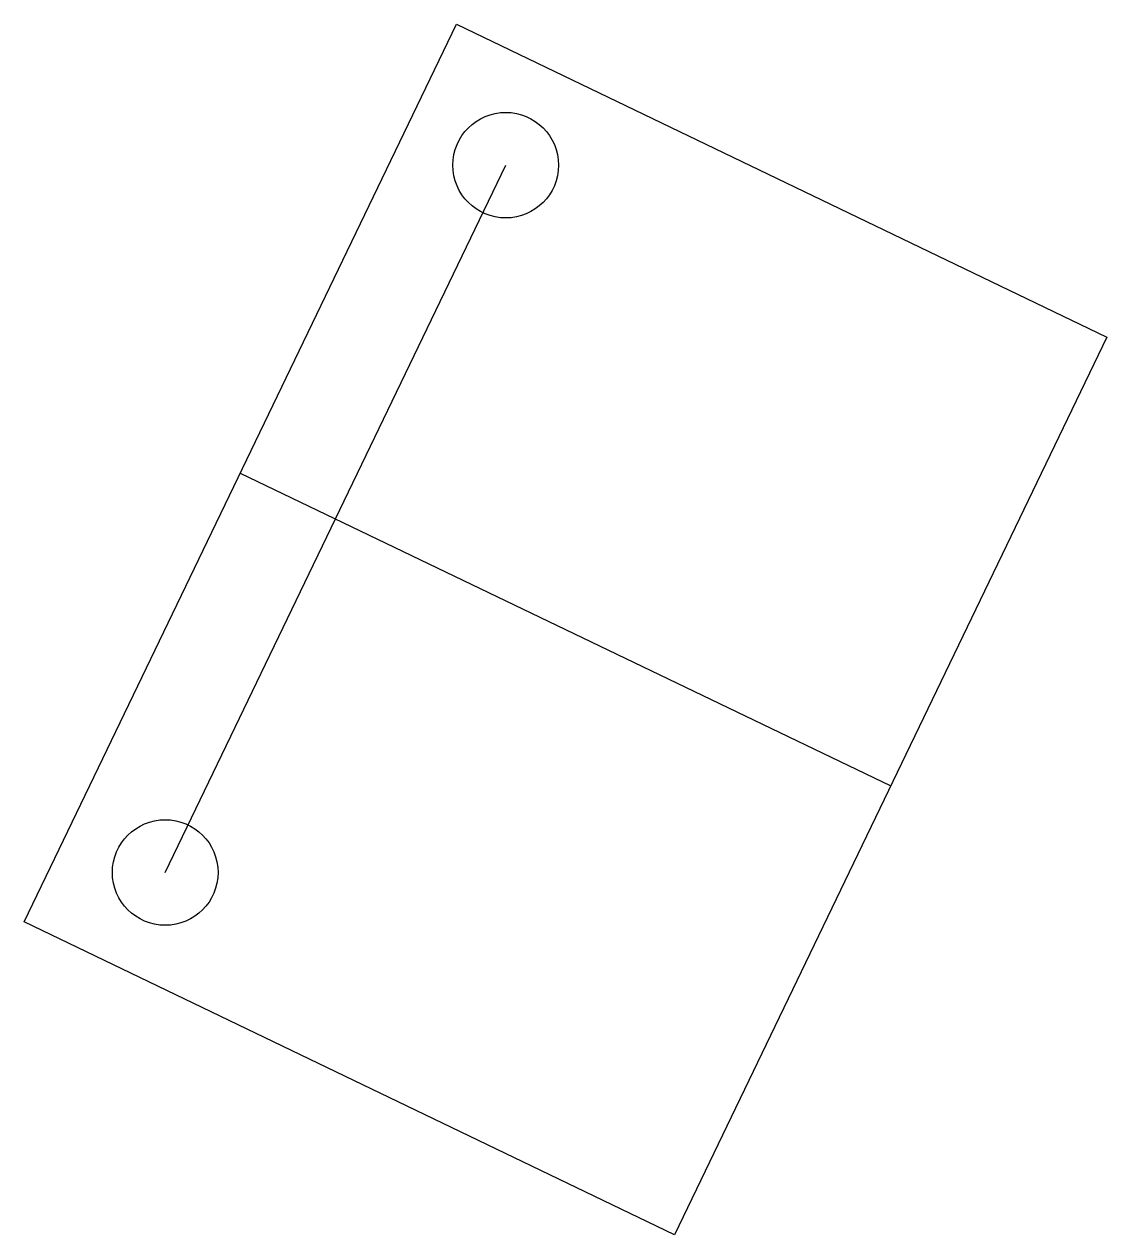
# Model space of a CAD drawing. Header units: millimetres. Extents: x 0 to 30.7, y -8.9 to 25.5.
import ezdxf

# ---------------------------------------------------------------- set-up
doc = ezdxf.new("R2010")
doc.units = ezdxf.units.MM
doc.layers.get('0').update_dxf_attribs({"linetype": 'CONTINUOUS'})

msp = doc.modelspace()

# ---------------------------------------------------------------- linework, layer by layer
for p, q in [((4.004, 1.402), (13.675, 21.496)), ((6.136, 12.75), (24.608, 3.86))]:
    msp.add_line(p, q)
msp.add_lwpolyline([(18.472, -8.89), (0, 0), (12.273, 25.5), (30.745, 16.61)], close=True)
for centre in [(13.675, 21.496), (4.004, 1.402)]:
    msp.add_circle(centre, 1.5)

doc.saveas('drawing.dxf')
